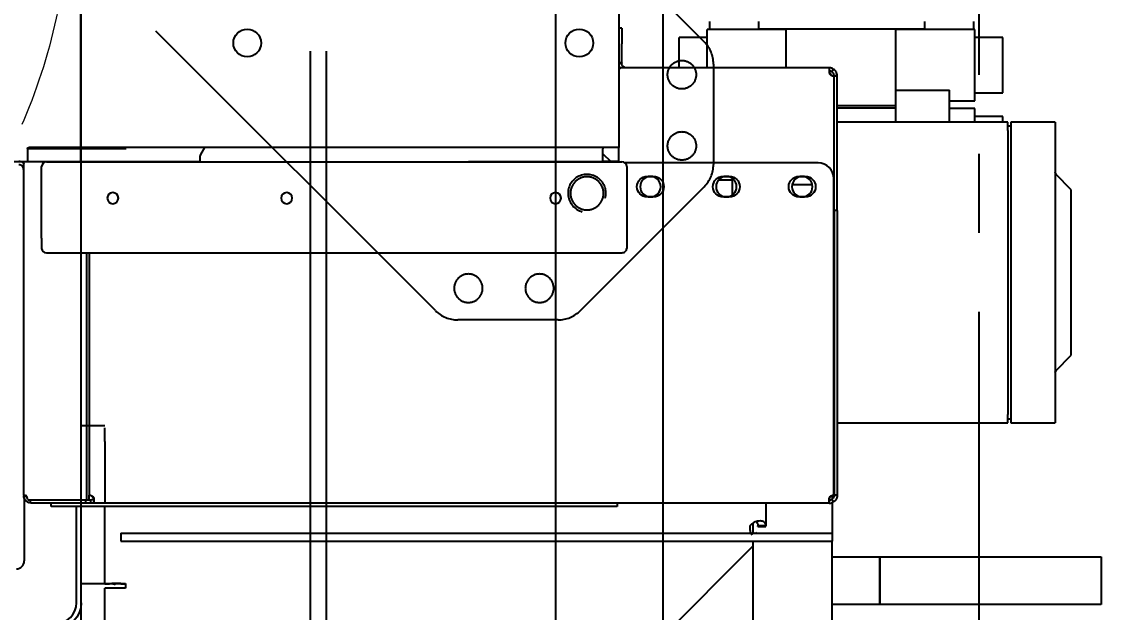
# Model space of a CAD drawing. Header units: millimetres. Extents: x 10462777 to 22643323, y 453826 to 1389191.
# Drawn here: x 11299678 to 11300363, y 596427 to 596800 of the extents above; entities that cross this region are included whole.
import ezdxf

# ---------------------------------------------------------------- set-up
doc = ezdxf.new("R2010")
doc.units = ezdxf.units.MM
doc.header["$LTSCALE"] = 200
doc.header["$MEASUREMENT"] = 0
doc.header["$PDMODE"] = 35
doc.header["$PDSIZE"] = -5
for name, pattern in [('CENTER', [2, 1.25, -0.25, 0.25, -0.25]), ('CENTER2', [1.125, 0.75, -0.125, 0.125, -0.125]), ('DASHED', [3.5, 2, -1.5]), ('PHANTOM', [2.5, 1.25, -0.25, 0.25, -0.25, 0.25, -0.25])]:
    doc.linetypes.add(name, pattern=pattern)
doc.layers.get('0').update_dxf_attribs({"linetype": 'CONTINUOUS'})
doc.layers.get('DEFPOINTS').update_dxf_attribs({"linetype": 'CONTINUOUS'})
for name, color, linetype in [('1', 1, 'CENTER'), ('2', 2, 'CONTINUOUS'), ('DV1_DEFAULT', 7, 'CONTINUOUS')]:
    doc.layers.add(name, color=color, linetype=linetype)
doc.layers.add('LAYOUT', color=8, linetype='CONTINUOUS', lineweight=25)
doc.layers.add('TOP$1', color=7, linetype='CONTINUOUS', true_color=0xffffff)
doc.layers.add('TOP$23', color=7, linetype='CONTINUOUS', true_color=0xffffff)
doc.styles.get("Standard").update_dxf_attribs({"font": 'SYMBOL'})
doc.dimstyles.new('DS ROBOTEC', dxfattribs={"dimscale": 0, "dimtxt": 2.5, "dimasz": 2.5, "dimexe": 0.3, "dimexo": 0.3, "dimgap": 0.5, "dimtad": 1, "dimzin": 9, "dimdsep": 46, "dimtxsty": 'Standard', "dimblk": 'OPEN', "dimcen": 0, "dimclrd": 4, "dimclre": 4, "dimclrt": 110, "dimazin": 2, "dimtm": 1.5, "dimtfac": 1, "dimtmove": 0, "dimatfit": 3, "dimldrblk": 'OPEN', "dimfxl": 1, "dimtfill": 1, "dimtolj": 1, "dimlwd": -1, "dimlwe": -1, "dimarcsym": 0})

# ---------------------------------------------------------------- blocks, each defined once
blk = doc.blocks.new('r710ic')
at = {"layer": 'DV1_DEFAULT', "color": 3, "linetype": 'CENTER2', "lineweight": 0}
blk.add_circle((272041.37, 104232.63), 367.64, dxfattribs=at)
at = {"layer": 'LAYOUT', "color": 3}
blk.add_circle((272041.37, 104232.63), 2050.12, dxfattribs=at)
blk = doc.blocks.new('A$C7DA30AB0')
at = {"layer": 'LAYOUT', "color": 6, "linetype": 'PHANTOM'}
blk.add_circle((3030.45, 3025.99, 0), 2693.02, dxfattribs=at)
blk = doc.blocks.new('_OPEN')
at = {"color": 0, "linetype": 'ByBlock'}
for p, q in [((-1, 0.1667), (0, 0)), ((0, 0), (-1, -0.1667)), ((0, 0), (-1, 0))]:
    blk.add_line(p, q, dxfattribs=at)
blk = doc.blocks.new('*D367')
at = {"color": 4, "linetype": 'ByBlock', "ltscale": 10, "transparency": 16777216}
for p, q in [((11300640.8, 598366.89), (11300640.8, 596883.44)), ((11300889.41, 596619.67), (11300889.41, 596925.44)), ((11300465.8, 596904.44), (11300290.8, 596904.44)), ((11300640.8, 596904.44), (11300889.41, 596904.44)), ((11301064.41, 596904.44), (11301239.41, 596904.44))]:
    blk.add_line(p, q, dxfattribs=at)
at = {"layer": 'DEFPOINTS', "color": 0, "ltscale": 10, "transparency": 16777216}
for p in [(11300640.8, 598387.89, 0), (11300889.41, 596904.44), (11300889.41, 596598.67, 0)]:
    blk.add_point(p, dxfattribs=at)
at = {"color": 4, "ltscale": 10, "transparency": 16777216, "xscale": 175, "yscale": 175, "zscale": 175}
blk.add_blockref('_OPEN', (11300640.8, 596904.44), dxfattribs=at)
at = {"color": 4, "ltscale": 10, "transparency": 16777216, "xscale": 175, "yscale": 175, "zscale": 175, "rotation": 180}
blk.add_blockref('_OPEN', (11300889.41, 596904.44), dxfattribs=at)
at = {"color": 110, "ltscale": 10, "transparency": 16777216, "insert": (11300765.1, 597063.71), "char_height": 175, "attachment_point": 5, "bg_fill": 3, "box_fill_scale": 1.25, "bg_fill_color": 256, "bg_fill_true_color": 13158600, "bg_fill_transparency": 0}
blk.add_mtext('\\A1;249', dxfattribs=at)

msp = doc.modelspace()

# ---------------------------------------------------------------- linework, layer by layer
at = {"layer": '1', "color": 124, "linetype": 'Continuous'}
for p, q in [((11300055.79369, 596814.47122, 0), (11300055.79369, 596720.71765, 0)), ((11299681.78838, 596719.91764, 0), (11299681.78838, 596711.76752, 0)), ((11299744.28926, 596719.91764, 0), (11299681.78838, 596719.91764, 0)), ((11300055.79369, 596720.71765, 0), (11299682.58839, 596720.71765, 0)), ((11300045.79355, 596720.71765, 0), (11300045.79355, 596719.91764, 0)), ((11300045.79355, 596711.76752, 0), (11300045.79355, 596719.91764, 0)), ((11299538.27862, 596711.76752, 0), (11299681.78838, 596711.76752, 0)), ((11299681.78838, 596711.76752, 0), (11299744.28926, 596711.76752, 0)), ((11299744.28926, 596711.76752, 0), (11299790.8914, 596711.76752, 0)), ((11299960.69393, 596711.76752, 0), (11300045.79355, 596711.76752, 0)), ((11300050.79362, 596711.76752, 0), (11300045.79191, 596711.76752, 0)), ((11300045.79355, 596716.7676, 0), (11300050.79362, 596711.76752, 0)), ((11300055.79369, 596711.76752, 0), (11300050.79362, 596711.76752, 0))]:
    msp.add_line(p, q, dxfattribs=at)
at = {"layer": '1', "color": 252, "linetype": 'Continuous'}
for p, q in [((11300190.79561, 596500.71296, 0), (11300190.79561, 596498.45121, 0)), ((11300190.79561, 596496.15196, 0), (11300190.79561, 596476.76419, 0)), ((11300140.7949, 596476.76419, 0), (11300140.7949, 596483.28225, 0)), ((11299740.78922, 596476.76419, 0), (11299740.78922, 596471.76411, 0)), ((11299740.78922, 596476.76419, 0), (11300190.79561, 596476.76419, 0)), ((11299740.78922, 596471.76411, 0), (11300190.79561, 596471.76411, 0)), ((11300140.7949, 596471.76411, 0), (11300190.79561, 596471.76411, 0)), ((11300140.7949, 596421.7634, 0), (11300140.7949, 596471.76411, 0)), ((11300190.79561, 596476.76419, 0), (11300190.79561, 596471.76411, 0)), ((11300190.79561, 596421.7634, 0), (11300190.79561, 596471.76411, 0)), ((11300190.79561, 596461.76397, 0), (11300220.79603, 596461.76397, 0)), ((11300190.79561, 596431.76355, 0), (11300190.79561, 596461.76397, 0)), ((11300220.79603, 596461.76397, 0), (11300360.79802, 596461.76397, 0)), ((11300220.79603, 596431.76355, 0), (11300220.79603, 596461.76397, 0)), ((11300220.79603, 596461.76397, 0), (11300220.79603, 596431.76355, 0)), ((11300360.79802, 596461.76397, 0), (11300360.79802, 596431.76355, 0)), ((11300360.79802, 596461.76397, 0), (11300360.79802, 596431.76355, 0)), ((11300220.79603, 596431.76355, 0), (11300190.79561, 596431.76355, 0)), ((11300360.79802, 596431.76355, 0), (11300220.79603, 596431.76355, 0))]:
    msp.add_line(p, q, dxfattribs=at)
at = {"layer": '1', "color": 124, "linetype": 'Continuous'}
for centre in [(11299820.79035, 596786.76859, 0), (11300030.79333, 596786.76859, 0)]:
    msp.add_circle(centre, 8.75012, dxfattribs=at)
at = {"layer": '1', "color": 124, "linetype": 'Continuous', "extrusion": (0, 0, -1)}
msp.add_arc((-11299682.58839, 596719.91764, 0), 0.80001, 0, 90, dxfattribs=at)
at = {"layer": '2', "color": 252, "linetype": 'Continuous'}
for p, q in [((11300057.66827, 596796.16961, 0), (11300055.79372, 596796.16961, 0)), ((11300057.66827, 596796.16961, 0), (11300057.66827, 596786.16947, 0)), ((11300057.66827, 596774.1693, 0), (11300057.66827, 596786.16947, 0)), ((11300057.66827, 596774.1693, 0), (11300055.79372, 596774.1693, 0)), ((11300055.79372, 596774.04385, 0), (11300057.66827, 596774.04385, 0)), ((11300057.66827, 596774.1693, 0), (11300057.66827, 596774.04385, 0)), ((11300188.92102, 596771.04381, 0), (11300055.79369, 596771.04381, 0)), ((11300188.92102, 596771.04381, 0), (11300188.92102, 596770.30099, 0)), ((11300188.92102, 596770.30097, 0), (11300188.92102, 596768.74797, 0)), ((11300190.49128, 596768.60001, 0), (11300191.53813, 596770.30419, 0)), ((11300191.79562, 596765.91829, 0), (11300191.79562, 596700.9176, 0)), ((11300191.92107, 596766.04374, 0), (11300193.92109, 596766.04374, 0)), ((11300191.92107, 596765.91829, 0), (11300191.92107, 596766.04374, 0)), ((11300191.92107, 596680.91709, 0), (11300191.92107, 596765.91829, 0)), ((11300193.92109, 596765.91829, 0), (11300191.92107, 596765.91829, 0)), ((11300193.92109, 596765.91829, 0), (11300193.92109, 596766.04374, 0)), ((11300193.92109, 596680.91709, 0), (11300193.92109, 596765.91829, 0)), ((11300191.92125, 596736.66788, 0), (11300191.7975, 596736.66788, 0)), ((11300301.74718, 596736.66788, 0), (11300193.9219, 596736.66788, 0)), ((11300301.74718, 596731.37223, 0), (11300301.74718, 596736.66788, 0)), ((11300303.74721, 596734.16784, 0), (11300301.74718, 596734.16784, 0)), ((11300331.74761, 596736.66788, 0), (11300303.74721, 596736.66788, 0)), ((11300303.74721, 596736.66788, 0), (11300303.74721, 596641.66653, 0)), ((11300331.74761, 596736.66788, 0), (11300331.74761, 596641.66653, 0)), ((11300301.74718, 596731.37223, 0), (11300301.74718, 596696.99503, 0)), ((11299793.75807, 596720.71762, 0), (11299791.15788, 596716.21396, 0)), ((11300055.79369, 596711.66858, 0), (11300055.79369, 596720.7178, 0)), ((11299679.4129, 596500.78908, 0), (11299679.4129, 596711.66752, 0)), ((11299680.87739, 596711.66752, 0), (11299679.4129, 596711.66752, 0)), ((11299679.78835, 596711.75971, 0), (11299679.78835, 596711.66596, 0)), ((11299693.78862, 596711.66752, 0), (11299680.87739, 596711.66752, 0)), ((11299720.78893, 596711.76752, 0), (11299720.78893, 596711.66674, 0)), ((11299790.88993, 596715.21395, 0), (11299790.88993, 596711.66752, 0)), ((11300030.79333, 596711.66674, 0), (11300030.79333, 596711.76752, 0)), ((11300181.79548, 596710.91751, 0), (11300059.77867, 596710.91751, 0)), ((11300073.79395, 596702.41739, 0), (11300077.794, 596702.41739, 0)), ((11300121.79463, 596702.41739, 0), (11300125.79468, 596702.41739, 0)), ((11300169.79531, 596702.41739, 0), (11300173.79537, 596702.41739, 0)), ((11300191.79562, 596500.90409, 0), (11300191.79562, 596700.91737, 0)), ((11300341.74775, 596694.16727, 0), (11300332.3334, 596703.58162, 0)), ((11300301.74718, 596696.99503, 0), (11300301.74718, 596668.66691, 0)), ((11300341.74775, 596694.16727, 0), (11300341.74775, 596641.66653, 0)), ((11300077.794, 596689.41721, 0), (11300073.79395, 596689.41721, 0)), ((11300125.79468, 596689.41721, 0), (11300121.79463, 596689.41721, 0)), ((11300173.79537, 596689.41721, 0), (11300169.79531, 596689.41721, 0)), ((11300193.92109, 596680.91709, 0), (11300191.92107, 596680.91709, 0)), ((11300191.92107, 596680.91709, 0), (11300191.92107, 596500.90409, 0)), ((11300193.92109, 596680.91709, 0), (11300193.92109, 596500.90409, 0)), ((11300301.74718, 596668.66691, 0), (11300301.74718, 596614.66615, 0)), ((11299719.45961, 596497.91449, 0), (11299719.45961, 596654.16505, 0)), ((11299720.78893, 596654.16472, 0), (11299720.78893, 596500.91453, 0)), ((11300303.74721, 596641.66653, 0), (11300303.74721, 596546.66518, 0)), ((11300331.74761, 596641.66653, 0), (11300331.74761, 596546.66518, 0)), ((11300341.74775, 596641.66653, 0), (11300341.74775, 596589.16578, 0)), ((11300301.74718, 596614.66615, 0), (11300301.74718, 596586.33803, 0)), ((11300332.3334, 596579.75144, 0), (11300341.74775, 596589.16578, 0)), ((11300301.74718, 596586.33803, 0), (11300301.74718, 596551.96083, 0)), ((11300301.74718, 596546.66518, 0), (11300301.74718, 596551.96083, 0)), ((11300301.74718, 596549.16521, 0), (11300303.74721, 596549.16521, 0)), ((11299730.78907, 596544.76515, 0), (11299715.78886, 596544.76515, 0)), ((11299730.78907, 596534.76501, 0), (11299730.78907, 596543.42531, 0)), ((11300191.79562, 596546.66518, 0), (11300191.92125, 596546.66518, 0)), ((11300193.9219, 596546.66518, 0), (11300301.74718, 596546.66518, 0)), ((11300303.74721, 596546.66518, 0), (11300331.74761, 596546.66518, 0)), ((11299730.78907, 596534.76501, 0), (11299730.78907, 596495.73946, 0)), ((11299679.4129, 596500.78908, 0), (11299679.4753, 596500.78908, 0)), ((11299679.78835, 596500.35827, 0), (11299679.78835, 596459.26394, 0)), ((11299720.87384, 596497.91449, 0), (11299720.87384, 596500.91542, 0)), ((11300193.92109, 596500.90409, 0), (11300191.92107, 596500.90409, 0)), ((11300191.92107, 596500.90409, 0), (11300191.92107, 596500.78908, 0)), ((11300191.92107, 596500.78908, 0), (11300193.92109, 596500.78908, 0)), ((11300193.92109, 596500.90409, 0), (11300193.92109, 596500.78908, 0)), ((11299681.98241, 596497.91449, 0), (11299719.45961, 596497.91449, 0)), ((11299683.65972, 596495.78901, 0), (11299683.65972, 596497.78904, 0)), ((11299718.66758, 596497.78904, 0), (11299683.65972, 596497.78904, 0)), ((11299718.66758, 596495.78901, 0), (11299683.65972, 596495.78901, 0)), ((11299696.78859, 596493.78899, 0), (11299696.78859, 596495.78901, 0)), ((11299699.13177, 596493.78899, 0), (11299696.78859, 596493.78899, 0)), ((11299724.44584, 596493.78899, 0), (11299699.13177, 596493.78899, 0)), ((11299712.78882, 596497.79317, 0), (11299712.78882, 596497.91786, 0)), ((11299712.78882, 596432.76356, 0), (11299712.78882, 596493.79065, 0)), ((11299715.78886, 596497.79098, 0), (11299715.78886, 596497.91474, 0)), ((11299715.78886, 596432.76356, 0), (11299715.78886, 596493.78968, 0)), ((11299718.66758, 596495.78901, 0), (11299718.66758, 596497.78904, 0)), ((11299721.64738, 596497.78904, 0), (11299718.66758, 596497.78904, 0)), ((11299721.64738, 596495.78901, 0), (11299718.66758, 596495.78901, 0)), ((11299719.45961, 596497.91449, 0), (11299720.87384, 596497.91449, 0)), ((11299721.64738, 596497.78904, 0), (11299721.64738, 596495.78901, 0)), ((11300188.92102, 596495.78901, 0), (11299721.64738, 596495.78901, 0)), ((11299730.10277, 596493.78899, 0), (11299724.44584, 596493.78899, 0)), ((11300021.47949, 596493.78899, 0), (11299730.10277, 596493.78899, 0)), ((11299730.78907, 596454.76387, 0), (11299730.78907, 596493.78943, 0)), ((11300027.13643, 596493.78899, 0), (11300021.47949, 596493.78899, 0)), ((11300052.4505, 596493.78899, 0), (11300027.13643, 596493.78899, 0)), ((11300054.79368, 596493.78899, 0), (11300052.4505, 596493.78899, 0)), ((11300054.79368, 596495.78901, 0), (11300054.79368, 596493.78899, 0)), ((11300188.92102, 596498.24891, 0), (11300188.92102, 596496.55546, 0)), ((11300188.92102, 596495.78901, 0), (11300188.92102, 596496.55546, 0)), ((11300191.58676, 596496.55889, 0), (11300190.52045, 596498.25099, 0)), ((11299730.78907, 596444.76373, 0), (11299730.78907, 596454.76387, 0)), ((11299730.78907, 596444.76373, 0), (11299715.78886, 596444.76373, 0))]:
    msp.add_line(p, q, dxfattribs=at)
at = {"layer": '2', "color": 60, "linetype": 'Continuous'}
for p, q in [((11300161.69519, 596795.26871, 0), (11300111.69448, 596795.26871, 0)), ((11300111.69448, 596771.04268, 0), (11300111.69448, 596795.26871, 0)), ((11300113.29451, 596795.26817, 0), (11300113.29451, 596800.26776, 0)), ((11300144.29495, 596795.76872, 0), (11300144.29495, 596800.26878, 0)), ((11300144.29495, 596795.76872, 0), (11300249.29644, 596795.76872, 0)), ((11300159.79517, 596795.26817, 0), (11300159.79517, 596795.76864, 0)), ((11300161.69519, 596777.48545, 0), (11300161.69519, 596795.76872, 0)), ((11300230.89618, 596777.48545, 0), (11300230.89618, 596795.76872, 0)), ((11300280.89689, 596795.26871, 0), (11300230.89618, 596795.26871, 0)), ((11300233.79622, 596795.26817, 0), (11300233.79622, 596795.76864, 0)), ((11300249.29644, 596795.76872, 0), (11300249.29644, 596800.26878, 0)), ((11300280.29688, 596795.26817, 0), (11300280.29688, 596800.26776, 0)), ((11300280.89689, 596750.26807, 0), (11300280.89689, 596795.26871, 0)), ((11300111.69448, 596790.26864, 0), (11300093.99423, 596790.26864, 0)), ((11300093.99423, 596771.04113, 0), (11300093.99423, 596790.26864, 0)), ((11300298.59714, 596790.26864, 0), (11300280.89689, 596790.26864, 0)), ((11300298.59714, 596755.26814, 0), (11300298.59714, 596790.26864, 0)), ((11300161.69519, 596771.04395, 0), (11300161.69519, 596777.48545, 0)), ((11300230.89618, 596768.05133, 0), (11300230.89618, 596777.48545, 0)), ((11300230.89618, 596747.26803, 0), (11300230.89618, 596768.05133, 0)), ((11300230.89618, 596756.94887, 0), (11300264.89666, 596756.94887, 0)), ((11300264.89666, 596736.66762, 0), (11300264.89666, 596756.94887, 0)), ((11300280.89689, 596755.26814, 0), (11300298.59714, 596755.26814, 0)), ((11300191.79654, 596747.26803, 0), (11300191.92197, 596747.26803, 0)), ((11300191.79664, 596745.76801, 0), (11300191.92133, 596745.76801, 0)), ((11300193.92123, 596747.26803, 0), (11300230.89618, 596747.26803, 0)), ((11300193.92128, 596745.76801, 0), (11300230.89493, 596745.76801, 0)), ((11300230.89618, 596736.66747, 0), (11300230.89618, 596747.26803, 0)), ((11300264.89666, 596750.26807, 0), (11300280.89689, 596750.26807, 0)), ((11300280.89689, 596745.268, 0), (11300264.89588, 596745.268, 0)), ((11300280.89689, 596736.66798, 0), (11300280.89689, 596745.268, 0)), ((11300298.59714, 596740.26793, 0), (11300280.89689, 596740.26793, 0)), ((11300298.59714, 596736.66691, 0), (11300298.59714, 596740.26793, 0)), ((11300118.96484, 596700.26736, 0), (11300127.69471, 596700.26736, 0)), ((11300127.69471, 596690.71701, 0), (11300127.69471, 596701.11731, 0)), ((11300165.43745, 596697.26732, 0), (11300178.15422, 596697.26732, 0))]:
    msp.add_line(p, q, dxfattribs=at)
at = {"layer": '2', "color": 7, "linetype": 'Continuous'}
for p, q in [((11299693.78855, 596711.66752, 0), (11300057.79372, 596711.66752, 0)), ((11299690.7885, 596663.36054, 0), (11299690.7885, 596708.66748, 0)), ((11300060.79376, 596708.66748, 0), (11300060.79376, 596663.36054, 0)), ((11299690.7885, 596663.36054, 0), (11299690.7885, 596661.36051, 0)), ((11299690.7885, 596661.36051, 0), (11299690.7885, 596656.76514, 0)), ((11300060.79376, 596663.36054, 0), (11300060.79376, 596661.36051, 0)), ((11300060.79376, 596661.36051, 0), (11300060.79376, 596656.76514, 0)), ((11299693.78855, 596654.16702, 0), (11300057.79372, 596654.16702, 0))]:
    msp.add_line(p, q, dxfattribs=at)
at = {"layer": '2', "color": 203, "linetype": 'Continuous'}
for p, q in [((11300148.79501, 596495.78981, 0), (11300148.79501, 596481.52303, 0)), ((11300148.79501, 596481.52303, 0), (11300143.79494, 596481.52303, 0)), ((11300143.79494, 596480.9646, 0), (11300143.79494, 596481.52303, 0)), ((11300143.79494, 596480.9646, 0), (11300148.79501, 596480.9646, 0)), ((11300148.79501, 596480.9646, 0), (11300148.79501, 596481.52303, 0)), ((11300141.79282, 596476.83316, 0), (11300142.28929, 596477.32963, 0)), ((11300141.79282, 596476.83316, 0), (11300141.86182, 596476.76417, 0)), ((11300142.28929, 596477.32963, 0), (11300142.85476, 596476.76416, 0)), ((11300140.79414, 596468.76331, 0), (11299952.25241, 596280.22159, 0)), ((11299735.78914, 596444.76373, 0), (11299730.78907, 596444.76373, 0)), ((11299737.25363, 596444.64739, 0), (11299733.71805, 596444.89402, 0)), ((11299740.78922, 596445.09834, 0), (11299743.78926, 596445.09834, 0)), ((11299740.78922, 596444.74955, 0), (11299743.78926, 596444.74955, 0)), ((11299743.78926, 596445.09834, 0), (11299743.78926, 596442.10561, 0)), ((11299730.78907, 596417.08576, 0), (11299730.78907, 596442.10561, 0)), ((11299743.78926, 596442.10561, 0), (11299730.78907, 596442.10561, 0))]:
    msp.add_line(p, q, dxfattribs=at)
at = {"layer": '2', "color": 252, "linetype": 'Continuous', "extrusion": (0, 0, -1)}
for centre in [(-11300075.79397, 596695.9173, 0), (-11300123.79466, 596695.9173, 0), (-11300171.79534, 596695.9173, 0)]:
    msp.add_circle(centre, 6.50009, dxfattribs=at)
at = {"layer": '2', "color": 7, "linetype": 'Continuous', "extrusion": (0, 0, -1)}
for centre in [(-11299735.78914, 596688.6672, 0), (-11299845.79071, 596688.6672, 0), (-11300015.79312, 596688.6672, 0)]:
    msp.add_circle(centre, 3.50005, dxfattribs=at)
at = {"layer": '2', "color": 252, "linetype": 'Continuous'}
for centre, radius, start, end in [((11300188.92102, 596766.04374, 0), 5.00007, 58.43853261, 90), ((11300188.92102, 596766.04374, 0), 3.00004, 58.43853261, 90), ((11300191.79562, 596768.91834, 0), 3.00004, 253.37258318, 270), ((11299792.88996, 596715.21395, 0), 2.00003, 149.99999994, 180), ((11300181.79548, 596700.91737, 0), 10.00014, 0, 90), ((11299684.41297, 596500.78908, 0), 5.00007, 180, 183.79487183), ((11300188.92102, 596500.78908, 0), 3.00004, 270, 302.21796797), ((11300188.92102, 596500.78908, 0), 5.00007, 270, 302.2178371), ((11299674.78828, 596459.26394, 0), 5.00007, 270, 0), ((11299699.78863, 596432.76356, 0), 13.00018, 270, 0)]:
    msp.add_arc(centre, radius, start, end, dxfattribs=at)
at = {"layer": '2', "color": 7, "linetype": 'Continuous'}
for centre, start, end in [((11299693.78855, 596708.66748, 0), 90, 180), ((11300057.79372, 596708.66748, 0), 0, 90)]:
    msp.add_arc(centre, 3.00004, start, end, dxfattribs=at)
at = {"layer": '2', "color": 252, "linetype": 'Continuous', "extrusion": (0, 0, -1)}
for centre, radius, start, end in [((-11300333.74764, 596704.99586, 0), 2.00003, 315, 0), ((-11300073.79395, 596695.9173, 0), 6.50009, 270, 90), ((-11300077.794, 596695.9173, 0), 6.50009, 90, 270), ((-11300121.79463, 596695.9173, 0), 6.50009, 270, 90), ((-11300125.79468, 596695.9173, 0), 6.50009, 90, 270), ((-11300169.79531, 596695.9173, 0), 6.50009, 270, 90), ((-11300173.79537, 596695.9173, 0), 6.50009, 90, 270), ((-11300333.74764, 596578.3372, 0), 2.00003, 0, 45), ((-11299720.78893, 596497.91449, 0), 3.00004, 90, 106.62741682), ((-11300191.79562, 596497.91449, 0), 2.98961, 74.05591275, 90), ((-11299699.78863, 596432.76356, 0), 16.00023, 180, 270)]:
    msp.add_arc(centre, radius, start, end, dxfattribs=at)
at = {"layer": '2', "color": 7, "linetype": 'Continuous'}
for centre, start_param, end_param in [((11299693.78855, 596656.76514, 0), 3.141592654, 4.71238898), ((11300057.79372, 596656.76514, 0), 4.71238898, 6.283185307)]:
    msp.add_ellipse(centre, major_axis=(3.00004, 0), ratio=0.866025404, start_param=start_param, end_param=end_param, dxfattribs=at)
at = {"layer": '2', "color": 252, "linetype": 'Continuous'}
msp.add_ellipse((11299679.86106, 596497.91449, 0), major_axis=(0, 3.00004), ratio=0.707106781, start_param=4.71238898, end_param=5.783564331, dxfattribs=at)
at = {"layer": '2', "color": 203, "linetype": 'Continuous'}
for major_axis in [(-10.00014, 0), (-5.00007, 0)]:
    msp.add_ellipse((11299740.78922, 596444.40077, 0), major_axis=major_axis, ratio=0.069756474, start_param=4.71238898, end_param=5.497787144, dxfattribs=at)
at = {"layer": '2', "color": 252, "linetype": 'Continuous'}
for points, knots in [([(11300060.66832, 596771.04381, 0), (11300060.59323, 596771.04381, 0), (11300060.47643, 596771.04618, 0), (11300060.1776, 596771.0804, 0), (11300059.99539, 596771.11269, 0), (11300059.59277, 596771.23534, 0), (11300059.37323, 596771.32631, 0), (11300058.94283, 596771.57708, 0), (11300058.73252, 596771.73694, 0), (11300058.36141, 596772.10806, 0), (11300058.20154, 596772.31836, 0), (11300057.95077, 596772.74877, 0), (11300057.8598, 596772.96831, 0), (11300057.73716, 596773.37092, 0), (11300057.70486, 596773.55313, 0), (11300057.67064, 596773.85197, 0), (11300057.66827, 596773.96877, 0), (11300057.66827, 596774.04385, 0)], [0, 0, 0, 0, 0.125, 0.125, 0.25, 0.25, 0.375, 0.375, 0.5, 0.5, 0.625, 0.625, 0.75, 0.75, 0.875, 0.875, 1, 1, 1, 1]), ([(11300057.13275, 596770.50825, 0), (11300057.13274, 596770.50826, 0), (11300056.97864, 596770.66237, 0), (11300056.69184, 596770.98955, 0), (11300056.33772, 596771.51872, 0), (11300056.11093, 596771.97083, 0), (11300056.00466, 596772.23854, 0), (11300055.97314, 596772.32462, 0)], [0, 0, 0, 0, 0.000006564, 0.292724504, 0.582048088, 0.864853483, 1, 1, 1, 1]), ([(11300188.92102, 596768.59809, 0), (11300188.90626, 596768.57505, 0), (11300188.87682, 596768.5291, 0), (11300188.84329, 596768.45262, 0), (11300188.81794, 596768.37112, 0), (11300188.80166, 596768.2843, 0), (11300188.79441, 596768.19266, 0), (11300188.79642, 596768.0966, 0), (11300188.80759, 596767.99666, 0), (11300188.82778, 596767.89338, 0), (11300188.85681, 596767.78733, 0), (11300188.89453, 596767.67913, 0), (11300188.9408, 596767.56941, 0), (11300188.99545, 596767.45883, 0), (11300189.05834, 596767.34807, 0), (11300189.1293, 596767.23782, 0), (11300189.2082, 596767.12875, 0), (11300189.29487, 596767.02153, 0), (11300189.43231, 596766.86893, 0), (11300189.63631, 596766.67957, 0), (11300189.9215, 596766.47129, 0), (11300190.23686, 596766.29267, 0), (11300190.5765, 596766.14431, 0), (11300190.81629, 596766.07744, 0), (11300190.93717, 596766.04374, 0)], [0, 0, 0, 0, 0.032951464, 0.065708679, 0.098311288, 0.130804044, 0.163237597, 0.195661351, 0.228113852, 0.260648202, 0.293312412, 0.32614893, 0.359195446, 0.392485751, 0.426050592, 0.459918537, 0.494116825, 0.528672185, 0.563611621, 0.6469583, 0.732449283, 0.819956369, 0.909235244, 1, 1, 1, 1]), ([(11300188.92102, 596770.30095, 0), (11300188.83864, 596770.10241, 0), (11300188.79558, 596769.85829, 0), (11300188.79558, 596769.27006, 0), (11300188.84851, 596768.91955, 0), (11300189.05, 596768.20221, 0), (11300189.19856, 596767.83631, 0), (11300189.5811, 596767.16529, 0), (11300189.81455, 596766.8616, 0), (11300190.3392, 596766.36354, 0), (11300190.63046, 596766.16887, 0), (11300190.93717, 596766.04374, 0)], [0, 0, 0, 0, 0.184011742, 0.184011742, 0.388008807, 0.388008807, 0.592005871, 0.592005871, 0.796002936, 0.796002936, 1, 1, 1, 1]), ([(11300191.92107, 596766.04374, 0), (11300191.92105, 596766.05165, 0), (11300191.92102, 596766.06746, 0), (11300191.92068, 596766.09441, 0), (11300191.92005, 596766.12365, 0), (11300191.91905, 596766.15536, 0), (11300191.9176, 596766.18943, 0), (11300191.91561, 596766.22584, 0), (11300191.91302, 596766.26453, 0), (11300191.90973, 596766.30544, 0), (11300191.90565, 596766.34853, 0), (11300191.9007, 596766.39373, 0), (11300191.89478, 596766.44098, 0), (11300191.8878, 596766.49023, 0), (11300191.87966, 596766.54139, 0), (11300191.87027, 596766.59437, 0), (11300191.85954, 596766.64907, 0), (11300191.84739, 596766.70538, 0), (11300191.83373, 596766.7632, 0), (11300191.81847, 596766.82242, 0), (11300191.80154, 596766.88291, 0), (11300191.78287, 596766.94456, 0), (11300191.76239, 596767.00726, 0), (11300191.74003, 596767.07087, 0), (11300191.71573, 596767.13529, 0), (11300191.64679, 596767.30598, 0), (11300191.50389, 596767.59362, 0), (11300191.29346, 596767.88929, 0), (11300191.13382, 596768.0707, 0), (11300191.05046, 596768.15812, 0), (11300190.96363, 596768.24212, 0), (11300190.87369, 596768.32237, 0), (11300190.78103, 596768.39862, 0), (11300190.68607, 596768.47052, 0), (11300190.58929, 596768.53831, 0), (11300190.52401, 596768.57941, 0), (11300190.49128, 596768.60001, 0)], [0, 0, 0, 0, 0.023318987, 0.046559006, 0.069714091, 0.092778247, 0.115745522, 0.138610077, 0.161366262, 0.184008697, 0.206532352, 0.228932625, 0.251205436, 0.27334731, 0.295354288, 0.317223931, 0.33895562, 0.360548873, 0.382003423, 0.403319292, 0.424496877, 0.445537027, 0.466441132, 0.487211212, 0.507850005, 0.528361061, 0.648693756, 0.765961841, 0.7951105, 0.824221585, 0.853330484, 0.882471117, 0.911676325, 0.940978267, 0.970408826, 1, 1, 1, 1]), ([(11300193.92109, 596766.04374, 0), (11300193.92109, 596766.19719, 0), (11300193.91573, 596766.45391, 0), (11300193.81485, 596767.12344, 0), (11300193.71639, 596767.53637, 0), (11300193.44335, 596768.18966, 0), (11300193.33178, 596768.41263, 0), (11300193.06639, 596768.85129, 0), (11300192.91256, 596769.06691, 0), (11300192.56814, 596769.47455, 0), (11300192.37765, 596769.66641, 0), (11300191.9721, 596770.01399, 0), (11300191.75712, 596770.16967, 0), (11300191.53813, 596770.30419, 0)], [0, 0, 0, 0, 0.25, 0.25, 0.5, 0.5, 0.625, 0.625, 0.75, 0.75, 0.875, 0.875, 1, 1, 1, 1]), ([(11299679.94845, 596710.32847, 0), (11299679.94844, 596710.32848, 0), (11299679.94843, 596710.32849, 0), (11299679.63918, 596710.63775, 0), (11299679.28867, 596710.90419, 0), (11299678.57133, 596711.32214, 0), (11299678.20543, 596711.47375, 0), (11299677.53441, 596711.67816, 0), (11299677.23073, 596711.73199, 0), (11299676.73266, 596711.78902, 0), (11299676.53799, 596711.79297, 0), (11299676.41286, 596711.79297, 0)], [0, 0, 0, 0, 0.000000288, 0.000000288, 0.250000216, 0.250000216, 0.500000144, 0.500000144, 0.750000072, 0.750000072, 1, 1, 1, 1]), ([(11299679.4129, 596706.7929, 0), (11299679.41288, 596706.80064, 0), (11299679.41285, 596706.8161, 0), (11299679.41253, 596706.84244, 0), (11299679.41193, 596706.871, 0), (11299679.41098, 596706.90195, 0), (11299679.40959, 596706.93518, 0), (11299679.40771, 596706.97064, 0), (11299679.40524, 596707.00829, 0), (11299679.40212, 596707.04807, 0), (11299679.39827, 596707.08991, 0), (11299679.39359, 596707.13375, 0), (11299679.38801, 596707.17954, 0), (11299679.38143, 596707.2272, 0), (11299679.37379, 596707.27666, 0), (11299679.36498, 596707.32785, 0), (11299679.35492, 596707.38069, 0), (11299679.34354, 596707.4351, 0), (11299679.33074, 596707.49101, 0), (11299679.31644, 596707.54831, 0), (11299679.30057, 596707.60692, 0), (11299679.28304, 596707.66675, 0), (11299679.26379, 596707.72768, 0), (11299679.24276, 596707.78958, 0), (11299679.21989, 596707.85229, 0), (11299679.19515, 596707.9157, 0), (11299679.16848, 596707.97967, 0), (11299679.13986, 596708.04406, 0), (11299679.10926, 596708.10873, 0), (11299679.07666, 596708.17355, 0), (11299679.04205, 596708.23838, 0), (11299679.00543, 596708.30308, 0), (11299678.96682, 596708.36752, 0), (11299678.92621, 596708.43157, 0), (11299678.88364, 596708.49508, 0), (11299678.83914, 596708.55794, 0), (11299678.79276, 596708.62001, 0), (11299678.74452, 596708.68118, 0), (11299678.69451, 596708.74132, 0), (11299678.64278, 596708.80033, 0), (11299678.58939, 596708.85809, 0), (11299678.46128, 596708.98963, 0), (11299678.2417, 596709.18182, 0), (11299677.92066, 596709.39557, 0), (11299677.59348, 596709.55833, 0), (11299677.34295, 596709.64801, 0), (11299677.16706, 596709.69741, 0), (11299677.05379, 596709.7244, 0), (11299676.9465, 596709.74573, 0), (11299676.84583, 596709.76207, 0), (11299676.75238, 596709.77412, 0), (11299676.6667, 596709.78255, 0), (11299676.58923, 596709.78805, 0), (11299676.52069, 596709.79123, 0), (11299676.46058, 596709.79275, 0), (11299676.4288, 596709.79287, 0), (11299676.41286, 596709.79294, 0)], [0, 0, 0, 0, 0.013792641, 0.027536964, 0.041230525, 0.054870751, 0.068454972, 0.081980461, 0.095444467, 0.108844256, 0.122177154, 0.135440578, 0.148632086, 0.161749417, 0.174790532, 0.187753665, 0.200637369, 0.213440562, 0.226162586, 0.238803251, 0.251362899, 0.263842456, 0.276240313, 0.288556201, 0.300793464, 0.312955377, 0.325045186, 0.337066133, 0.349021492, 0.360914604, 0.372748909, 0.384527984, 0.396255576, 0.40793564, 0.419572373, 0.431170254, 0.442734075, 0.45426898, 0.465780494, 0.477274563, 0.488757578, 0.500236405, 0.55761076, 0.615700534, 0.675079324, 0.736189055, 0.761224048, 0.786582907, 0.812266294, 0.838267298, 0.864573101, 0.891166546, 0.918027576, 0.94513459, 0.972465711, 1, 1, 1, 1]), ([(11299683.09838, 596495.96492, 0), (11299683.08993, 596495.96722, 0), (11299683.0557, 596495.97665, 0), (11299682.99515, 596495.99401, 0), (11299682.91621, 596496.01805, 0), (11299682.8362, 596496.04389, 0), (11299682.75524, 596496.07155, 0), (11299682.67342, 596496.1011, 0), (11299682.59086, 596496.13256, 0), (11299682.50767, 596496.16596, 0), (11299682.42395, 596496.20135, 0), (11299682.33981, 596496.23875, 0), (11299682.25537, 596496.27816, 0), (11299682.17073, 596496.31962, 0), (11299682.08601, 596496.36314, 0), (11299682.00131, 596496.40871, 0), (11299681.91674, 596496.45634, 0), (11299681.83242, 596496.50602, 0), (11299681.74845, 596496.55774, 0), (11299681.66493, 596496.61149, 0), (11299681.58198, 596496.66725, 0), (11299681.4997, 596496.72498, 0), (11299681.41818, 596496.78467, 0), (11299681.33754, 596496.84626, 0), (11299681.25786, 596496.90972, 0), (11299681.17924, 596496.97501, 0), (11299681.10177, 596497.04207, 0), (11299681.02554, 596497.11083, 0), (11299680.95063, 596497.18126, 0), (11299680.74599, 596497.38171, 0), (11299680.4365, 596497.73478, 0), (11299680.08238, 596498.26395, 0), (11299679.81124, 596498.80448, 0), (11299679.66351, 596499.21208, 0), (11299679.5865, 596499.48006, 0), (11299679.54987, 596499.62374, 0), (11299679.51883, 596499.76221, 0), (11299679.4929, 596499.895, 0), (11299679.47162, 596500.02165, 0), (11299679.45451, 596500.14177, 0), (11299679.44114, 596500.25479, 0), (11299679.43083, 596500.36099, 0), (11299679.42618, 596500.42593, 0), (11299679.42386, 596500.45816, 0)], [0, 0, 0, 0, 0.004527019, 0.018310927, 0.032193162, 0.046168147, 0.060233107, 0.074385716, 0.088623401, 0.102943367, 0.117342614, 0.131817963, 0.146366069, 0.160983446, 0.175666482, 0.190411455, 0.205214551, 0.220071878, 0.234979487, 0.249933379, 0.264929524, 0.279963875, 0.295032384, 0.310131009, 0.325255737, 0.340402588, 0.355567637, 0.370747023, 0.385936963, 0.401133768, 0.497679427, 0.593105542, 0.686381796, 0.776574472, 0.802849364, 0.828762809, 0.854312881, 0.879498238, 0.90431851, 0.928774724, 0.952869758, 0.976608825, 1, 1, 1, 1]), ([(11299679.4753, 596500.78908, 0), (11299679.48625, 596500.80255, 0), (11299679.50822, 596500.82954, 0), (11299679.55117, 596500.86086, 0), (11299679.60168, 596500.88554, 0), (11299679.66044, 596500.90286, 0), (11299679.72715, 596500.91292, 0), (11299679.80168, 596500.91568, 0), (11299679.88374, 596500.91115, 0), (11299680.00248, 596500.89542, 0), (11299680.16744, 596500.85766, 0), (11299680.36392, 596500.79198, 0), (11299680.54716, 596500.71593, 0), (11299680.70935, 596500.63971, 0), (11299680.82161, 596500.57832, 0), (11299680.87739, 596500.54782, 0)], [0, 0, 0, 0, 0.062382394, 0.125105575, 0.188101911, 0.251302663, 0.314637801, 0.378035899, 0.441425327, 0.504734489, 0.630782521, 0.755674424, 0.838053141, 0.919539642, 1, 1, 1, 1]), ([(11299721.64738, 596500.78908, 0), (11299721.69448, 596500.76883, 0), (11299721.78926, 596500.72806, 0), (11299721.92708, 596500.65522, 0), (11299722.06236, 596500.57385, 0), (11299722.19446, 596500.48339, 0), (11299722.32319, 596500.38442, 0), (11299722.44823, 596500.27721, 0), (11299722.56931, 596500.16216, 0), (11299722.68614, 596500.03967, 0), (11299722.79842, 596499.91017, 0), (11299722.90587, 596499.77412, 0), (11299723.0082, 596499.632, 0), (11299723.10512, 596499.48433, 0), (11299723.19632, 596499.3317, 0), (11299723.28149, 596499.17476, 0), (11299723.36049, 596499.01433, 0), (11299723.4332, 596498.85122, 0), (11299723.49951, 596498.68626, 0), (11299723.55932, 596498.52028, 0), (11299723.61251, 596498.35409, 0), (11299723.65898, 596498.18854, 0), (11299723.6986, 596498.02444, 0), (11299723.73127, 596497.86259, 0), (11299723.75688, 596497.70375, 0), (11299723.77532, 596497.54867, 0), (11299723.78647, 596497.39804, 0), (11299723.79303, 596497.14389, 0), (11299723.76287, 596496.81262, 0), (11299723.64887, 596496.45849, 0), (11299723.46393, 596496.18734, 0), (11299723.24555, 596496.02301, 0), (11299723.02637, 596495.92716, 0), (11299722.83362, 596495.87162, 0), (11299722.62388, 596495.83342, 0), (11299722.39906, 596495.8092, 0), (11299722.16059, 596495.79574, 0), (11299721.91155, 596495.7897, 0), (11299721.73471, 596495.78924, 0), (11299721.64738, 596495.78901, 0)], [0, 0, 0, 0, 0.016273195, 0.032747874, 0.049445238, 0.066382158, 0.083571676, 0.101023497, 0.11874448, 0.136739093, 0.155009856, 0.173557743, 0.192382561, 0.211483309, 0.230858496, 0.250496802, 0.270380139, 0.2904947, 0.310824401, 0.331351302, 0.352056006, 0.372918011, 0.393916049, 0.415028397, 0.436233176, 0.457508641, 0.478833466, 0.500187025, 0.569368164, 0.63774708, 0.704585482, 0.769214304, 0.804968349, 0.839772067, 0.873620688, 0.906522163, 0.938505647, 0.96963113, 1, 1, 1, 1]), ([(11299721.64738, 596500.78908, 0), (11299721.95413, 596500.714, 0), (11299722.24535, 596500.5972, 0), (11299722.77, 596500.29836, 0), (11299723.00345, 596500.11615, 0), (11299723.38599, 596499.71354, 0), (11299723.53455, 596499.494, 0), (11299723.73605, 596499.0636, 0), (11299723.78897, 596498.85329, 0), (11299723.78897, 596498.48217, 0), (11299723.73605, 596498.32231, 0), (11299723.53455, 596498.07154, 0), (11299723.38599, 596497.98057, 0), (11299723.00345, 596497.85792, 0), (11299722.77, 596497.82563, 0), (11299722.24535, 596497.79141, 0), (11299721.95413, 596497.78904, 0), (11299721.64738, 596497.78904, 0)], [0, 0, 0, 0, 0.125, 0.125, 0.25, 0.25, 0.375, 0.375, 0.5, 0.5, 0.625, 0.625, 0.75, 0.75, 0.875, 0.875, 1, 1, 1, 1]), ([(11300188.92102, 596498.24891, 0), (11300188.86728, 596498.33095, 0), (11300188.83224, 596498.42556, 0), (11300188.80021, 596498.63601, 0), (11300188.80322, 596498.75183, 0), (11300188.8479, 596498.99717, 0), (11300188.88956, 596499.12659, 0), (11300189.00923, 596499.38921, 0), (11300189.08724, 596499.52237, 0), (11300189.37233, 596499.9116, 0), (11300189.63033, 596500.15634, 0), (11300190.24333, 596500.55099, 0), (11300190.59815, 596500.70098, 0), (11300190.97438, 596500.78908, 0)], [0, 0, 0, 0, 0.125, 0.125, 0.25, 0.25, 0.375, 0.375, 0.5, 0.5, 0.75, 0.75, 1, 1, 1, 1]), ([(11300188.92102, 596496.55546, 0), (11300188.90825, 596496.59043, 0), (11300188.88264, 596496.66056, 0), (11300188.85333, 596496.77493, 0), (11300188.83056, 596496.89606, 0), (11300188.81503, 596497.02429, 0), (11300188.80659, 596497.15901, 0), (11300188.80531, 596497.29979, 0), (11300188.81122, 596497.44607, 0), (11300188.82433, 596497.59721, 0), (11300188.84469, 596497.75255, 0), (11300188.87218, 596497.91135, 0), (11300188.90668, 596498.07288, 0), (11300188.94811, 596498.23636, 0), (11300188.99634, 596498.40098, 0), (11300189.05127, 596498.56595, 0), (11300189.1128, 596498.73044, 0), (11300189.24631, 596499.05072, 0), (11300189.49088, 596499.51454, 0), (11300189.83277, 596499.9649, 0), (11300190.12217, 596500.25226, 0), (11300190.3221, 596500.42057, 0), (11300190.53131, 596500.56704, 0), (11300190.74768, 596500.69274, 0), (11300190.89932, 596500.75718, 0), (11300190.97438, 596500.78908, 0)], [0, 0, 0, 0, 0.033620315, 0.067414622, 0.101346982, 0.135380261, 0.169476614, 0.203597951, 0.237706404, 0.27176478, 0.305733907, 0.339576087, 0.37325686, 0.406741767, 0.439996824, 0.472989006, 0.505686771, 0.53806061, 0.663611964, 0.782429532, 0.828021088, 0.872496375, 0.915921525, 0.958384152, 1, 1, 1, 1]), ([(11300191.92107, 596500.78908, 0), (11300191.92107, 596500.71658, 0), (11300191.91892, 596500.60157, 0), (11300191.88548, 596500.3048, 0), (11300191.85373, 596500.12285, 0), (11300191.73181, 596499.71944, 0), (11300191.64099, 596499.49887, 0), (11300191.38963, 596499.06604, 0), (11300191.22901, 596498.85437, 0), (11300190.88251, 596498.50787, 0), (11300190.70428, 596498.3671, 0), (11300190.52044, 596498.25102, 0)], [0, 0, 0, 0, 0.205907787, 0.205907787, 0.411815574, 0.411815574, 0.61772336, 0.61772336, 0.823631147, 0.823631147, 1, 1, 1, 1]), ([(11300193.92109, 596500.78908, 0), (11300193.92108, 596500.77934, 0), (11300193.92105, 596500.7598, 0), (11300193.92075, 596500.72736, 0), (11300193.92021, 596500.69256, 0), (11300193.91935, 596500.65524, 0), (11300193.91814, 596500.61548, 0), (11300193.9165, 596500.57333, 0), (11300193.91439, 596500.52881, 0), (11300193.91173, 596500.48198, 0), (11300193.90848, 596500.43288, 0), (11300193.90455, 596500.38156, 0), (11300193.8999, 596500.32806, 0), (11300193.89444, 596500.27244, 0), (11300193.88812, 596500.21475, 0), (11300193.88086, 596500.15503, 0), (11300193.87259, 596500.09335, 0), (11300193.86324, 596500.02975, 0), (11300193.85275, 596499.96431, 0), (11300193.84105, 596499.89707, 0), (11300193.82805, 596499.82811, 0), (11300193.8137, 596499.75748, 0), (11300193.79792, 596499.68526, 0), (11300193.78065, 596499.61151, 0), (11300193.76182, 596499.53631, 0), (11300193.74136, 596499.45972, 0), (11300193.71921, 596499.38184, 0), (11300193.69531, 596499.30274, 0), (11300193.66961, 596499.22254, 0), (11300193.64206, 596499.14134, 0), (11300193.61261, 596499.05926, 0), (11300193.58123, 596498.97641, 0), (11300193.54789, 596498.89289, 0), (11300193.51254, 596498.80882, 0), (11300193.47517, 596498.72431, 0), (11300193.43575, 596498.63947, 0), (11300193.39427, 596498.55441, 0), (11300193.35071, 596498.46925, 0), (11300193.30507, 596498.38409, 0), (11300193.25734, 596498.29906, 0), (11300193.20754, 596498.21426, 0), (11300193.15567, 596498.1298, 0), (11300193.10174, 596498.04579, 0), (11300193.04578, 596497.96235, 0), (11300192.98782, 596497.87957, 0), (11300192.92788, 596497.79756, 0), (11300192.86601, 596497.71642, 0), (11300192.80224, 596497.63625, 0), (11300192.73663, 596497.55715, 0), (11300192.66922, 596497.47921, 0), (11300192.60008, 596497.40252, 0), (11300192.52927, 596497.32717, 0), (11300192.43707, 596497.23305, 0), (11300192.32182, 596497.12205, 0), (11300192.18169, 596496.99693, 0), (11300192.03762, 596496.87765, 0), (11300191.89012, 596496.76468, 0), (11300191.73999, 596496.65771, 0), (11300191.63776, 596496.59178, 0), (11300191.58676, 596496.55889, 0)], [0, 0, 0, 0, 0.013358824, 0.026795703, 0.040316197, 0.053925325, 0.067627591, 0.081427016, 0.095327158, 0.10933115, 0.12344172, 0.137661227, 0.151991684, 0.166434787, 0.180991943, 0.195664294, 0.210452744, 0.225357982, 0.240380509, 0.255520656, 0.27077861, 0.286154433, 0.301648085, 0.31725944, 0.332988307, 0.348834449, 0.364797598, 0.380876542, 0.397064672, 0.413358755, 0.429756092, 0.446253687, 0.462848273, 0.479536339, 0.496314157, 0.5131778, 0.530123168, 0.547146011, 0.564241946, 0.58140648, 0.598635027, 0.615922928, 0.633265468, 0.650657895, 0.668095434, 0.685573308, 0.703086752, 0.72063103, 0.738201451, 0.755793387, 0.773402287, 0.791023697, 0.808653272, 0.840733459, 0.872774783, 0.904750266, 0.936632008, 0.968391508, 1, 1, 1, 1])]:
    msp.add_open_spline(points, degree=3, knots=knots, dxfattribs=at)
msp.add_open_spline([(11299679.42386, 596500.45816, 0), (11299681.41951, 596500.59053, 0)], degree=1, dxfattribs=at)
at = {"layer": '2', "color": 203, "linetype": 'Continuous'}
for points, knots in [([(11300138.79485, 596481.60393, 0), (11300138.63747, 596481.11177, 0), (11300138.56134, 596480.56814, 0), (11300138.56749, 596479.41807, 0), (11300138.64994, 596478.81133, 0), (11300138.95899, 596477.58406, 0), (11300139.18522, 596476.9644, 0), (11300139.58562, 596476.09898, 0), (11300139.72163, 596475.83242, 0), (11300139.86533, 596475.5749, 0)], [0, 0, 0, 0, 0.289109822, 0.289109822, 0.578221036, 0.578221036, 0.86733225, 0.86733225, 1, 1, 1, 1]), ([(11300148.47916, 596482.74193, 0), (11300148.35965, 596483.06267, 0), (11300148.19321, 596483.34901, 0), (11300147.74164, 596483.83747, 0), (11300147.45625, 596484.03966, 0), (11300146.76292, 596484.34479, 0), (11300146.35517, 596484.44758, 0), (11300145.44351, 596484.5489, 0), (11300144.9399, 596484.54741, 0), (11300143.88619, 596484.43684, 0), (11300143.33698, 596484.32781, 0), (11300142.25191, 596484.01133, 0), (11300141.7164, 596483.8039, 0), (11300140.71627, 596483.30145, 0), (11300140.25221, 596483.00667, 0), (11300139.43415, 596482.35028, 0), (11300139.08002, 596481.98864, 0), (11300138.79484, 596481.60392, 0)], [0, 0, 0, 0, 0.125, 0.125, 0.25, 0.25, 0.375, 0.375, 0.5, 0.5, 0.625, 0.625, 0.75, 0.75, 0.875, 0.875, 1, 1, 1, 1]), ([(11300143.63701, 596482.65497, 0), (11300143.62518, 596482.71209, 0), (11300143.60167, 596482.82562, 0), (11300143.55938, 596482.98741, 0), (11300143.51181, 596483.14122, 0), (11300143.45823, 596483.28629, 0), (11300143.39851, 596483.42247, 0), (11300143.33244, 596483.54945, 0), (11300143.25989, 596483.66698, 0), (11300143.18073, 596483.77478, 0), (11300143.09492, 596483.87257, 0), (11300143.00245, 596483.96009, 0), (11300142.90337, 596484.03703, 0), (11300142.79883, 596484.10258, 0), (11300142.72521, 596484.13916, 0), (11300142.68801, 596484.15544, 0)], [0, 0, 0, 0, 0.082607341, 0.164173982, 0.244720035, 0.324268878, 0.402848165, 0.480490898, 0.557236539, 0.633132161, 0.708233621, 0.782606741, 0.856326051, 0.929468333, 1, 1, 1, 1]), ([(11300143.63701, 596482.65497, 0), (11300143.68297, 596482.42076, 0), (11300143.72273, 596482.20709, 0), (11300143.77875, 596481.82773, 0), (11300143.79494, 596481.66204, 0), (11300143.79494, 596481.52303, 0)], [0, 0, 0, 0, 0.5, 0.5, 1, 1, 1, 1]), ([(11300148.47916, 596482.74193, 0), (11300148.4973, 596482.69292, 0), (11300148.53382, 596482.59425, 0), (11300148.58374, 596482.45385, 0), (11300148.62988, 596482.31795, 0), (11300148.67135, 596482.18737, 0), (11300148.7108, 596482.0515, 0), (11300148.74594, 596481.91242, 0), (11300148.77362, 596481.77273, 0), (11300148.79158, 596481.6415, 0), (11300148.79386, 596481.56266, 0), (11300148.79501, 596481.52303, 0)], [0, 0, 0, 0, 0.094951981, 0.191134384, 0.288514555, 0.387054793, 0.486712613, 0.612782129, 0.74042611, 0.869537385, 1, 1, 1, 1]), ([(11299730.78907, 596444.76373, 0), (11299730.78907, 596444.79455, 0), (11299731.04935, 596444.82533, 0), (11299732.05123, 596444.87307, 0), (11299732.79243, 596444.88995, 0), (11299733.71805, 596444.89402, 0)], [0, 0, 0, 0, 0.5, 0.5, 1, 1, 1, 1]), ([(11299735.78914, 596444.76373, 0), (11299735.78914, 596444.75631, 0), (11299735.82138, 596444.74889, 0), (11299735.94906, 596444.73318, 0), (11299736.04452, 596444.72488, 0), (11299736.29499, 596444.70657, 0), (11299736.45, 596444.69655, 0), (11299736.81362, 596444.67402, 0), (11299737.02223, 596444.6615, 0), (11299737.25363, 596444.64739, 0)], [0, 0, 0, 0, 0.25, 0.25, 0.5, 0.5, 0.75, 0.75, 1, 1, 1, 1])]:
    msp.add_open_spline(points, degree=3, knots=knots, dxfattribs=at)
msp.add_open_spline([(11300138.79485, 596481.25513, 0), (11300138.79486, 596481.3714, 0), (11300138.79486, 596481.48767, 0), (11300138.79485, 596481.60394, 0)], degree=3, dxfattribs=at)
at = {"layer": 'TOP$1', "color": 155, "linetype": 'PHANTOM'}
msp.add_line((11300083.66913, 596669.73804), (11300083.66913, 594066.71124), dxfattribs=at)
at = {"layer": 'TOP$23', "color": 155, "linetype": 'PHANTOM'}
for p, q in [((11300283.66913, 593866.71124), (11300283.66913, 601531.71124)), ((11300083.66913, 601331.21124), (11300083.66913, 594066.71124))]:
    msp.add_line(p, q, dxfattribs=at)
at = {"layer": 'TOP$23', "linetype": 'DASHED'}
for p, q in [((11299860.66913, 600981.71124), (11299860.66913, 594581.71124)), ((11299870.66913, 600981.71124), (11299870.66913, 594581.71124)), ((11300015.66913, 596881.71124), (11300015.66913, 596611.71124))]:
    msp.add_line(p, q, dxfattribs=at)
at = {"layer": 'TOP$23', "linetype": 'PHANTOM'}
for p, q in [((11299716.527, 597180.85338), (11300109.81127, 596787.56911)), ((11299939.81127, 596617.56911), (11299546.527, 597010.85338)), ((11300115.66913, 596773.42697), (11300115.66913, 596709.99551)), ((11300031.527, 596617.56911), (11300109.81127, 596695.85338)), ((11300017.38486, 596611.71124), (11299953.9534, 596611.71124))]:
    msp.add_line(p, q, dxfattribs=at)
at = {"layer": 'TOP$23', "linetype": 'Continuous'}
for p, q in [((11299715.66913, 596711.71124), (11299715.66913, 596841.71437)), ((11299715.66913, 596841.71124), (11299715.66913, 594581.71124)), ((11300015.66913, 596611.71124), (11300015.66913, 594581.71124))]:
    msp.add_line(p, q, dxfattribs=at)
at = {"layer": 'TOP$23', "linetype": 'PHANTOM'}
for centre in [(11300095.66913, 596766.71124), (11300095.66913, 596721.71124)]:
    msp.add_circle(centre, 9, dxfattribs=at)
at = {"layer": 'TOP$23', "linetype": 'PHANTOM', "extrusion": (0, 0, -1)}
for centre, radius in [((-11300035.66913, 596691.71124), 10.5), ((-11299960.66913, 596631.71124), 9), ((-11300005.66913, 596631.71124), 9)]:
    msp.add_circle(centre, radius, dxfattribs=at)
at = {"layer": 'TOP$23', "linetype": 'PHANTOM'}
for centre, start, end in [((11300095.66913, 596773.42697), 0, 44.99999992), ((11300095.66913, 596709.99551), 315.00000008, 0), ((11299953.9534, 596631.71124), 224.99999992, 270), ((11300017.38486, 596631.71124), 270, 315.00000008)]:
    msp.add_arc(centre, 20, start, end, dxfattribs=at)
at = {"layer": 'TOP$23', "linetype": 'DASHED'}
msp.add_arc((11300035.66913, 596691.71124), 12, 344.99999993, 254.99999998, dxfattribs=at)

# ---------------------------------------------------------------- block references
at = {"ltscale": 10, "rotation": 180}
msp.add_blockref('A$C7DA30AB0', (11304764.24811, 600747.76955, 0), dxfattribs=at)
at = {"layer": 'LAYOUT', "color": 2, "rotation": 89.99999999999999}
msp.add_blockref('r710ic', (11403573.40786, 324839.74027, 0), dxfattribs=at)

# ---------------------------------------------------------------- next in the draw order: dimensions: what is measured, and where the dimension line sits
at = {"ltscale": 10}
dim = msp.add_linear_dim(base=(11300889.40943, 596904.44423, 0), p1=(11300640.79795, 598387.8894, 0), p2=(11300889.40943, 596598.67472, 0), angle=180, dimstyle='DS ROBOTEC', override={"dimscale": 70, "dimgap": 1, "dimdec": 0, "dimarcsym": 1}, dxfattribs=at)
dim.commit()
dim.dimension.update_dxf_attribs({"geometry": '*D367', "text_midpoint": (11300765.10369, 596904.44423, 0), "dimtype": 160})

doc.saveas('drawing.dxf')
